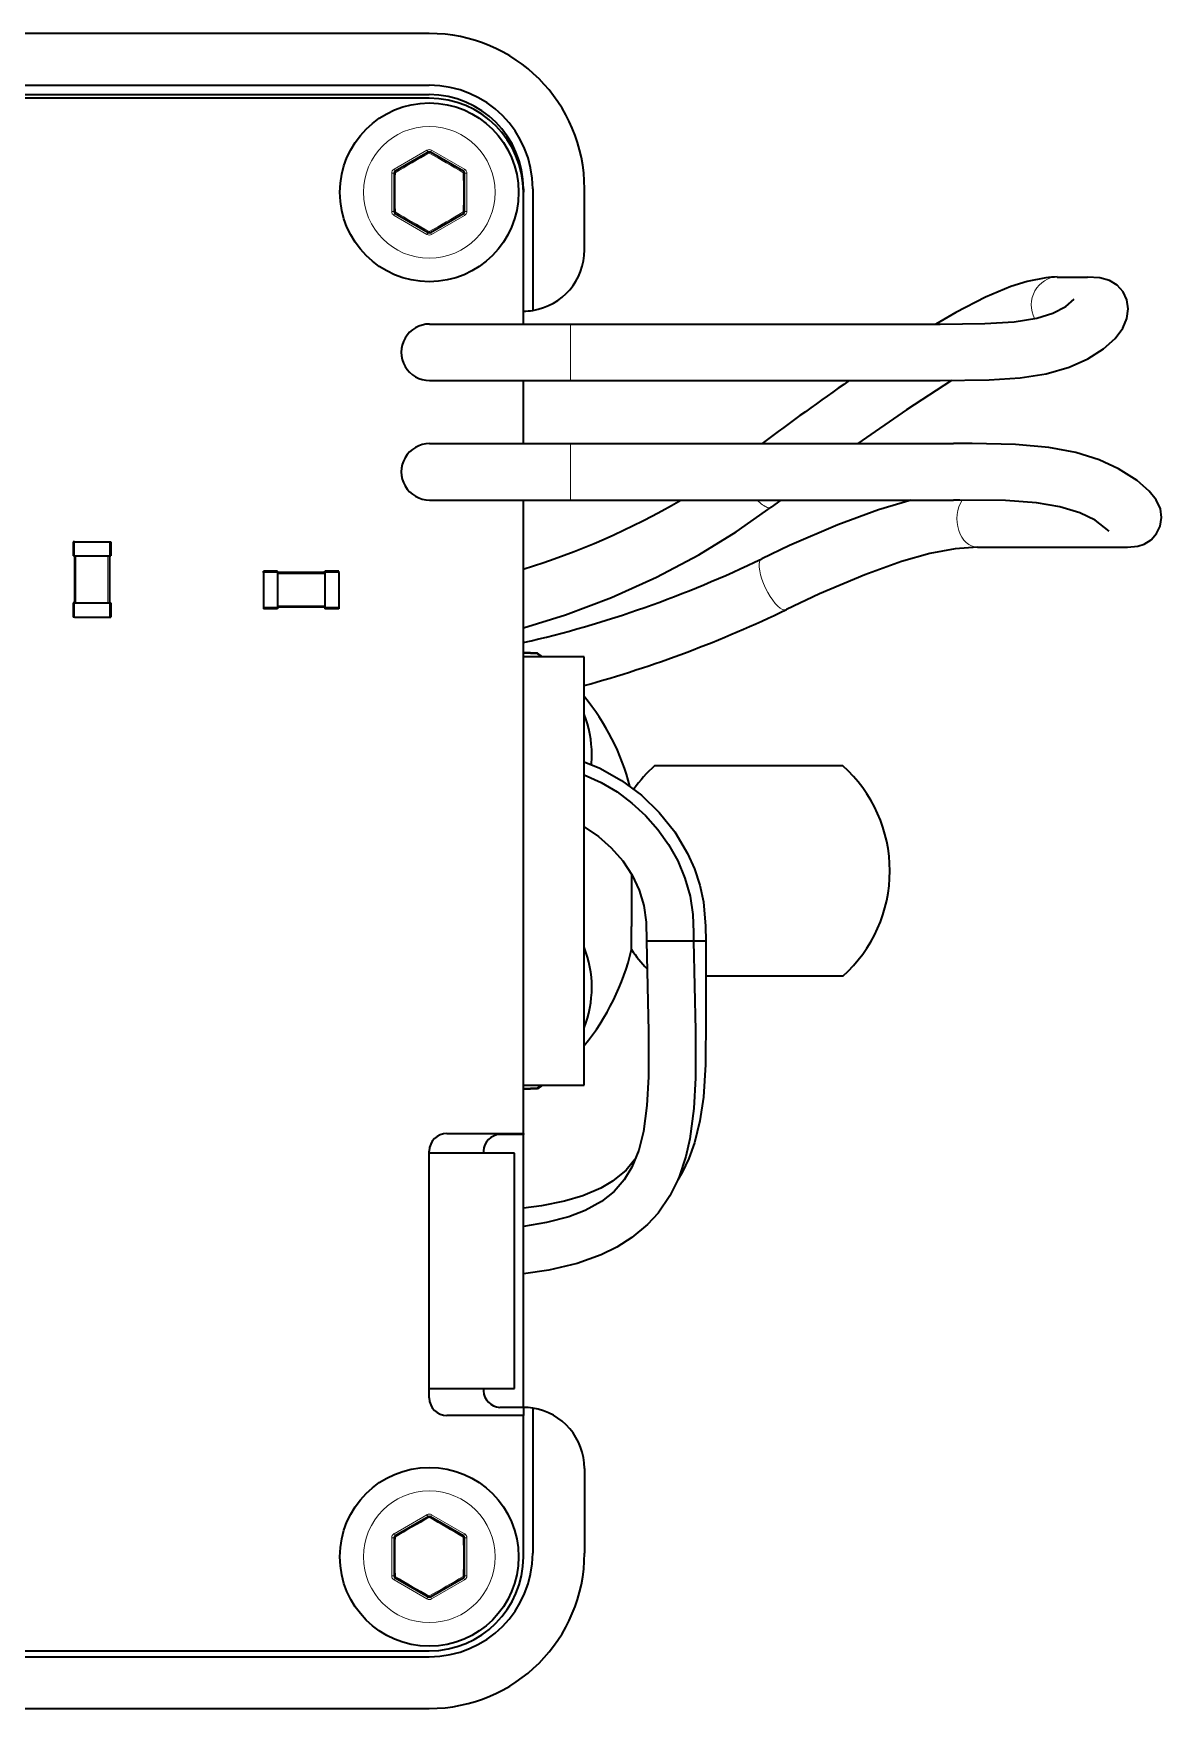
# Model space of a CAD drawing. Extents: x 370 to 946, y 143 to 764.
# Drawn here: x 763.86 to 787.84, y 402.13 to 437.73 of the extents above; entities that cross this region are included whole.
import ezdxf

# ---------------------------------------------------------------- set-up
doc = ezdxf.new("R2010")
doc.units = 0

msp = doc.modelspace()

# ---------------------------------------------------------------- linework, layer by layer
at = {"color": 7, "lineweight": 35}
for p, q in [((772.273, 437.732), (743.273, 437.732)), ((743.273, 436.632), (772.273, 436.632)), ((743.273, 436.432), (772.273, 436.432)), ((772.273, 436.356), (743.273, 436.356)), ((743.273, 403.356), (772.273, 403.356)), ((743.273, 403.232), (772.273, 403.232)), ((743.273, 402.132), (772.273, 402.132))]:
    msp.add_line(p, q, dxfattribs=at)
at = {"color": 7, "lineweight": 13, "ltscale": 0.020208}
for p, q in [((772.223, 435.251), (771.523, 434.847)), ((773.023, 434.847), (772.323, 435.251)), ((771.523, 433.866), (772.223, 433.462)), ((772.323, 433.462), (773.023, 433.866)), ((772.223, 406.251), (771.523, 405.847)), ((773.023, 405.847), (772.323, 406.251)), ((771.523, 404.866), (772.223, 404.462)), ((772.323, 404.462), (773.023, 404.866))]:
    msp.add_line(p, q, dxfattribs=at)
at = {"color": 7, "lineweight": 35, "ltscale": 0.020208}
for p, q in [((772.248, 435.208), (771.548, 434.804)), ((772.998, 434.804), (772.298, 435.208)), ((771.548, 433.909), (772.248, 433.505)), ((772.298, 433.505), (772.998, 433.909)), ((772.248, 406.208), (771.548, 405.804)), ((772.998, 405.804), (772.298, 406.208)), ((771.548, 404.909), (772.248, 404.505)), ((772.298, 404.505), (772.998, 404.909))]:
    msp.add_line(p, q, dxfattribs=at)
at = {"color": 7, "lineweight": 13, "ltscale": 0.00125}
for p, q in [((772.223, 435.251), (772.248, 435.208)), ((772.323, 435.251), (772.298, 435.208)), ((771.473, 434.761), (771.523, 434.761)), ((771.523, 434.847), (771.548, 434.804)), ((773.023, 434.847), (772.998, 434.804)), ((773.073, 434.761), (773.023, 434.761)), ((771.473, 433.952), (771.523, 433.952)), ((771.523, 433.866), (771.548, 433.909)), ((773.023, 433.866), (772.998, 433.909)), ((773.073, 433.952), (773.023, 433.952)), ((772.223, 433.462), (772.248, 433.505)), ((772.323, 433.462), (772.298, 433.505)), ((772.223, 406.251), (772.248, 406.208)), ((772.323, 406.251), (772.298, 406.208)), ((771.523, 405.847), (771.548, 405.804)), ((773.023, 405.847), (772.998, 405.804)), ((771.473, 405.761), (771.523, 405.761)), ((773.073, 405.761), (773.023, 405.761)), ((771.473, 404.952), (771.523, 404.952)), ((771.523, 404.866), (771.548, 404.909)), ((773.023, 404.866), (772.998, 404.909)), ((773.073, 404.952), (773.023, 404.952)), ((772.223, 404.462), (772.248, 404.505)), ((772.323, 404.462), (772.298, 404.505))]:
    msp.add_line(p, q, dxfattribs=at)
at = {"color": 7, "lineweight": 13, "ltscale": 0.020207}
for p, q in [((771.473, 434.761), (771.473, 433.952)), ((773.073, 433.952), (773.073, 434.761)), ((771.473, 405.761), (771.473, 404.952)), ((773.073, 404.952), (773.073, 405.761))]:
    msp.add_line(p, q, dxfattribs=at)
at = {"color": 7, "lineweight": 35, "ltscale": 0.020207}
for p, q in [((771.523, 434.761), (771.523, 433.952)), ((773.023, 433.952), (773.023, 434.761)), ((771.523, 405.761), (771.523, 404.952)), ((773.023, 404.952), (773.023, 405.761))]:
    msp.add_line(p, q, dxfattribs=at)
at = {"color": 7, "lineweight": 13, "ltscale": 0.000556235}
for p, q in [((772.995, 434.751), (772.994, 434.773)), ((771.551, 433.962), (771.551, 433.94)), ((772.995, 405.751), (772.994, 405.773)), ((771.551, 404.962), (771.551, 404.94))]:
    msp.add_line(p, q, dxfattribs=at)
at = {"color": 7, "lineweight": 35, "ltscale": 0.001771}
msp.add_line((774.273, 434.432), (774.273, 434.361), dxfattribs=at)
at = {"color": 7, "lineweight": 35, "ltscale": 0.07}
msp.add_line((774.273, 431.556), (774.273, 434.356), dxfattribs=at)
at = {"color": 7, "lineweight": 35, "ltscale": 0.064613}
msp.add_line((774.473, 434.432), (774.473, 431.847), dxfattribs=at)
at = {"color": 7, "lineweight": 35, "ltscale": 0.0325}
msp.add_line((775.573, 433.132), (775.573, 434.432), dxfattribs=at)
at = {"color": 7, "lineweight": 35, "ltscale": 0.016092}
msp.add_line((785.625, 432.556), (786.268, 432.556), dxfattribs=at)
at = {"color": 7, "lineweight": 35, "ltscale": 0.074834}
for p, q in [((772.279, 431.556), (775.273, 431.556)), ((772.279, 430.356), (775.273, 430.356)), ((772.279, 429.016), (775.273, 429.016)), ((772.279, 427.816), (775.273, 427.816))]:
    msp.add_line(p, q, dxfattribs=at)
at = {"color": 7, "lineweight": 35, "ltscale": 0.196593}
for p, q in [((775.273, 431.556), (783.136, 431.556)), ((775.273, 430.356), (783.136, 430.356))]:
    msp.add_line(p, q, dxfattribs=at)
at = {"color": 7, "lineweight": 13, "ltscale": 0.03}
for p, q in [((775.273, 431.556), (775.273, 430.356)), ((775.273, 429.016), (775.273, 427.816))]:
    msp.add_line(p, q, dxfattribs=at)
at = {"color": 7, "lineweight": 35, "ltscale": 0.0335}
msp.add_line((774.273, 429.016), (774.273, 430.356), dxfattribs=at)
at = {"color": 7, "lineweight": 35, "ltscale": 0.203659}
for p, q in [((775.273, 429.016), (783.419, 429.016)), ((775.273, 427.816), (783.419, 427.816))]:
    msp.add_line(p, q, dxfattribs=at)
at = {"color": 7, "lineweight": 35, "ltscale": 0.3365}
msp.add_line((774.273, 414.356), (774.273, 427.816), dxfattribs=at)
at = {"color": 7, "lineweight": 35, "ltscale": 0.006461}
msp.add_line((779.748, 427.816), (779.542, 427.661), dxfattribs=at)
at = {"color": 7, "lineweight": 35, "ltscale": 0.000750732}
for p, q in [((764.73, 426.928), (764.7, 426.928)), ((764.73, 426.628), (764.7, 426.628)), ((764.73, 425.628), (764.7, 425.628)), ((764.73, 425.328), (764.7, 425.328))]:
    msp.add_line(p, q, dxfattribs=at)
at = {"color": 7, "lineweight": 35, "ltscale": 0.0075}
for p, q in [((764.7, 426.928), (764.7, 426.628)), ((765.5, 426.928), (765.5, 426.628)), ((770.349, 426.306), (770.049, 426.306)), ((764.7, 425.628), (764.7, 425.328)), ((765.5, 425.628), (765.5, 425.328)), ((770.349, 425.506), (770.049, 425.506))]:
    msp.add_line(p, q, dxfattribs=at)
at = {"color": 7, "lineweight": 35, "ltscale": 0.0185}
for p, q in [((764.73, 426.928), (765.47, 426.928)), ((764.73, 426.628), (765.47, 426.628)), ((764.73, 425.628), (765.47, 425.628)), ((764.73, 425.328), (765.47, 425.328))]:
    msp.add_line(p, q, dxfattribs=at)
at = {"color": 7, "lineweight": 13, "ltscale": 0.0075}
for p, q in [((764.73, 426.928), (764.73, 426.628)), ((765.47, 426.928), (765.47, 426.628)), ((770.349, 426.276), (770.049, 426.276)), ((764.73, 425.628), (764.73, 425.328)), ((765.47, 425.628), (765.47, 425.328)), ((770.349, 425.536), (770.049, 425.536))]:
    msp.add_line(p, q, dxfattribs=at)
at = {"color": 7, "lineweight": 35, "ltscale": 0.000749207}
for p, q in [((765.47, 426.928), (765.5, 426.928)), ((765.47, 426.628), (765.5, 426.628)), ((765.47, 425.628), (765.5, 425.628)), ((765.47, 425.328), (765.5, 425.328))]:
    msp.add_line(p, q, dxfattribs=at)
at = {"color": 7, "lineweight": 35, "ltscale": 0.025}
for p, q in [((764.73, 426.628), (764.73, 425.628)), ((765.47, 426.628), (765.47, 425.628)), ((770.049, 426.276), (769.049, 426.276)), ((770.049, 425.536), (769.049, 425.536))]:
    msp.add_line(p, q, dxfattribs=at)
at = {"color": 7, "lineweight": 13, "ltscale": 0.025}
for p, q in [((764.76, 426.628), (764.76, 425.628)), ((765.44, 426.628), (765.44, 425.628)), ((770.049, 426.246), (769.049, 426.246)), ((770.049, 425.566), (769.049, 425.566))]:
    msp.add_line(p, q, dxfattribs=at)
at = {"color": 7, "lineweight": 35, "ltscale": 0.079733}
msp.add_line((783.927, 426.816), (787.117, 426.816), dxfattribs=at)
at = {"color": 7, "lineweight": 35, "ltscale": 0.007501}
for p, q in [((769.049, 426.306), (768.749, 426.306)), ((769.049, 425.506), (768.749, 425.506))]:
    msp.add_line(p, q, dxfattribs=at)
at = {"color": 7, "lineweight": 35, "ltscale": 0.000749969}
for p, q in [((768.749, 426.276), (768.749, 426.306)), ((769.049, 426.276), (769.049, 426.306)), ((770.049, 426.276), (770.049, 426.306)), ((770.349, 426.276), (770.349, 426.306)), ((768.749, 425.536), (768.749, 425.506)), ((769.049, 425.536), (769.049, 425.506)), ((770.049, 425.536), (770.049, 425.506)), ((770.349, 425.536), (770.349, 425.506))]:
    msp.add_line(p, q, dxfattribs=at)
at = {"color": 7, "lineweight": 13, "ltscale": 0.007501}
for p, q in [((769.049, 426.276), (768.749, 426.276)), ((769.049, 425.536), (768.749, 425.536))]:
    msp.add_line(p, q, dxfattribs=at)
at = {"color": 7, "lineweight": 35, "ltscale": 0.018501}
for p, q in [((768.749, 426.276), (768.749, 425.536)), ((769.049, 426.276), (769.049, 425.536)), ((770.049, 426.276), (770.049, 425.536)), ((770.349, 426.276), (770.349, 425.536))]:
    msp.add_line(p, q, dxfattribs=at)
at = {"color": 7, "lineweight": 35, "ltscale": 0.007509}
for p, q in [((774.573, 424.562), (774.273, 424.576)), ((774.573, 424.545), (774.273, 424.559)), ((774.573, 415.319), (774.273, 415.304)), ((774.573, 415.302), (774.273, 415.287))]:
    msp.add_line(p, q, dxfattribs=at)
at = {"color": 7, "lineweight": 35, "ltscale": 0.032338}
for p, q in [((775.566, 424.483), (774.273, 424.483)), ((774.273, 415.38), (775.566, 415.38))]:
    msp.add_line(p, q, dxfattribs=at)
at = {"color": 7, "lineweight": 35, "ltscale": 0.003351}
msp.add_line((774.681, 424.483), (774.573, 424.562), dxfattribs=at)
at = {"color": 7, "lineweight": 35, "ltscale": 0.000422668}
for p, q in [((774.573, 424.545), (774.573, 424.562)), ((774.573, 415.319), (774.573, 415.302))]:
    msp.add_line(p, q, dxfattribs=at)
at = {"color": 7, "lineweight": 35, "ltscale": 0.002512}
for p, q in [((774.573, 424.545), (774.652, 424.483)), ((774.573, 415.319), (774.652, 415.381))]:
    msp.add_line(p, q, dxfattribs=at)
at = {"color": 7, "lineweight": 35, "ltscale": 0.22758}
msp.add_line((775.566, 415.38), (775.566, 424.483), dxfattribs=at)
at = {"color": 7, "lineweight": 35, "ltscale": 0.006122}
msp.add_line((777.31, 422.168), (777.065, 422.168), dxfattribs=at)
at = {"color": 7, "lineweight": 35, "ltscale": 0.093878}
msp.add_line((781.065, 422.168), (777.31, 422.168), dxfattribs=at)
at = {"color": 7, "lineweight": 35, "ltscale": 0.022567}
msp.add_line((776.573, 419.867), (776.573, 418.965), dxfattribs=at)
at = {"color": 7, "lineweight": 35, "ltscale": 0.005345}
msp.add_line((776.573, 418.965), (776.573, 418.751), dxfattribs=at)
at = {"color": 7, "lineweight": 35, "ltscale": 0.012228}
msp.add_line((776.573, 418.262), (776.573, 418.751), dxfattribs=at)
at = {"color": 7, "lineweight": 35, "ltscale": 0.008492}
msp.add_line((777.234, 418.44), (776.894, 418.44), dxfattribs=at)
at = {"color": 7, "lineweight": 35, "ltscale": 0.016508}
msp.add_line((777.894, 418.44), (777.234, 418.44), dxfattribs=at)
at = {"color": 7, "lineweight": 35, "ltscale": 0.006412}
msp.add_line((778.151, 418.44), (777.894, 418.44), dxfattribs=at)
at = {"color": 7, "lineweight": 35, "ltscale": 0.07294}
msp.add_line((781.065, 417.696), (778.147, 417.696), dxfattribs=at)
at = {"color": 7, "lineweight": 35, "ltscale": 0.066809}
msp.add_line((780.82, 417.696), (778.148, 417.696), dxfattribs=at)
at = {"color": 7, "lineweight": 35, "ltscale": 0.003352}
msp.add_line((774.681, 415.38), (774.573, 415.302), dxfattribs=at)
at = {"color": 7, "lineweight": 35, "ltscale": 0.040601}
for p, q in [((772.649, 414.356), (774.273, 414.356)), ((774.273, 408.356), (772.649, 408.356))]:
    msp.add_line(p, q, dxfattribs=at)
at = {"color": 7, "lineweight": 35, "ltscale": 0.0125}
msp.add_line((774.273, 414.332), (773.773, 414.332), dxfattribs=at)
at = {"color": 7, "lineweight": 35, "ltscale": 0.000619507}
msp.add_line((774.273, 414.356), (774.273, 414.332), dxfattribs=at)
at = {"color": 7, "lineweight": 35, "ltscale": 0.145}
msp.add_line((774.273, 408.532), (774.273, 414.332), dxfattribs=at)
at = {"color": 7, "lineweight": 35, "ltscale": 0.1312}
msp.add_line((772.273, 408.732), (772.273, 413.98), dxfattribs=at)
at = {"color": 7, "lineweight": 35, "ltscale": 0.045337}
for p, q in [((774.086, 413.932), (772.273, 413.932)), ((772.273, 408.932), (774.086, 408.932))]:
    msp.add_line(p, q, dxfattribs=at)
at = {"color": 7, "lineweight": 35, "ltscale": 0.00125}
for p, q in [((773.423, 413.982), (773.423, 413.932)), ((773.423, 408.932), (773.423, 408.882))]:
    msp.add_line(p, q, dxfattribs=at)
at = {"color": 7, "lineweight": 35, "ltscale": 0.125}
msp.add_line((774.086, 408.932), (774.086, 413.932), dxfattribs=at)
at = {"color": 7, "lineweight": 35, "ltscale": 0.012503}
msp.add_line((774.273, 408.532), (773.773, 408.532), dxfattribs=at)
at = {"color": 7, "lineweight": 35, "ltscale": 0.004381}
msp.add_line((774.273, 408.532), (774.273, 408.356), dxfattribs=at)
at = {"color": 7, "lineweight": 35, "ltscale": 0.075}
msp.add_line((774.273, 405.356), (774.273, 408.356), dxfattribs=at)
at = {"color": 7, "lineweight": 35, "ltscale": 0.077113}
msp.add_line((774.473, 408.516), (774.473, 405.432), dxfattribs=at)
at = {"color": 7, "lineweight": 35, "ltscale": 0.045}
msp.add_line((775.573, 407.232), (775.573, 405.432), dxfattribs=at)
at = {"color": 7, "lineweight": 35}
for points in [[(785.382, 432.542), (784.988, 432.464), (784.638, 432.353), (784.097, 432.126), (783.472, 431.804), (783.041, 431.556)], [(783.136, 430.356), (784.176, 430.368), (784.84, 430.412), (785.389, 430.498), (785.877, 430.637), (786.276, 430.814), (786.612, 431.031), (786.854, 431.251), (787.017, 431.467), (787.106, 431.672), (787.135, 431.879), (787.105, 432.071), (787.024, 432.242), (786.899, 432.382), (786.738, 432.483), (786.533, 432.542), (786.268, 432.556)], [(783.136, 431.556), (784.082, 431.565), (784.712, 431.605), (785.189, 431.683), (785.533, 431.79), (785.805, 431.929), (785.987, 432.082)], [(783.376, 430.357), (782.42, 429.736), (781.384, 429.016)], [(787.117, 426.816), (787.34, 426.835), (787.472, 426.879), (787.62, 426.972), (787.737, 427.103), (787.814, 427.264), (787.842, 427.442), (787.817, 427.627), (787.731, 427.817), (787.583, 428.001), (787.324, 428.228), (786.93, 428.482), (786.516, 428.673), (786.018, 428.829), (785.444, 428.935), (784.739, 428.996), (783.813, 429.016), (783.419, 429.016)], [(774.273, 425.099), (775.169, 425.378), (776.148, 425.747), (777.101, 426.175), (778.007, 426.654), (778.795, 427.137), (779.542, 427.661)], [(782.519, 427.816), (781.824, 427.611), (780.96, 427.292), (779.933, 426.847), (779.342, 426.567)], [(786.731, 427.155), (786.429, 427.387), (786.102, 427.546), (785.682, 427.675), (785.184, 427.758), (784.526, 427.804), (783.552, 427.816), (783.419, 427.816)], [(783.927, 426.816), (783.455, 426.782), (782.918, 426.679), (782.316, 426.51), (781.535, 426.229), (780.572, 425.82), (779.866, 425.488)], [(775.566, 422.249), (775.897, 422.114), (776.362, 421.856), (776.784, 421.541), (777.162, 421.175), (777.492, 420.763), (777.766, 420.304), (777.912, 419.975), (778.024, 419.631), (778.1, 419.279), (778.147, 418.759), (778.151, 418.44)], [(775.566, 421.976), (775.927, 421.813), (776.266, 421.611), (776.581, 421.376), (776.87, 421.111), (777.131, 420.817), (777.361, 420.496), (777.556, 420.15), (777.71, 419.782), (777.817, 419.397), (777.875, 419.006), (777.894, 418.623), (777.894, 418.44)], [(775.566, 420.87), (775.868, 420.667), (776.143, 420.424), (776.385, 420.147), (776.586, 419.845), (776.738, 419.527), (776.837, 419.196), (776.885, 418.846), (776.894, 418.44)], [(777.894, 418.44), (777.93, 416.545), (777.931, 415.537), (777.897, 414.882), (777.814, 414.241), (777.729, 413.862), (777.576, 413.407), (777.389, 413.026), (777.138, 412.662), (776.913, 412.416), (776.583, 412.141), (776.262, 411.939), (775.924, 411.774), (775.416, 411.593), (774.815, 411.451), (774.273, 411.37)], [(776.894, 418.44), (776.931, 416.522), (776.931, 415.559), (776.899, 414.945), (776.826, 414.396), (776.726, 413.995), (776.583, 413.638), (776.42, 413.367), (776.202, 413.119), (775.936, 412.909), (775.587, 412.719), (775.237, 412.584), (774.767, 412.46), (774.273, 412.377)], [(778.151, 418.44), (778.155, 416.84), (778.147, 415.816), (778.1, 415.126), (778.026, 414.62), (777.911, 414.152), (777.791, 413.818), (777.649, 413.521), (777.56, 413.368)], [(776.67, 413.833), (776.457, 413.575), (776.169, 413.338), (775.919, 413.19), (775.536, 413.026), (775.15, 412.912), (774.66, 412.814), (774.273, 412.764)]]:
    msp.add_lwpolyline(points, dxfattribs=at)
for centre in [(772.273, 434.356), (772.273, 405.356)]:
    msp.add_circle(centre, 1.9, dxfattribs=at)
at = {"color": 7, "lineweight": 13}
for centre in [(772.273, 434.356), (772.273, 405.356)]:
    msp.add_circle(centre, 1.4, dxfattribs=at)
at = {"color": 7, "lineweight": 35}
for centre, radius, start, end in [((772.273, 434.432), 3.3, 0, 90), ((772.273, 434.432), 2.2, 0, 90), ((772.273, 434.432), 2, 0, 90), ((772.273, 434.356), 2, 0, 90), ((772.273, 435.165), 0.05, 60, 120), ((771.573, 434.761), 0.05, 120, 180), ((772.973, 434.761), 0.05, 0, 60), ((771.573, 433.952), 0.05, 180, 240), ((772.973, 433.952), 0.05, 300, 360), ((772.273, 433.548), 0.05, 240, 300), ((774.273, 433.132), 1.3, 278.8499, 360), ((785.63, 430.491), 2.066, 90.1446, 96.9007), ((774.273, 433.132), 1.3, 270, 278.8499), ((774.273, 433.132), 1.3, 270, 278.8499), ((772.278, 430.956), 0.6, 89.92, 270.08), ((823.322, 370.198), 73.438, 124.99742, 126.78151), ((772.278, 428.416), 0.6, 89.92, 270.08), ((769.815, 441.075), 15.385, 286.8406, 300.4783), ((768.877, 448.226), 24.054, 282.961, 295.7883), ((768.817, 448.383), 25.422, 285.3965, 295.7613), ((771.703, 420.467), 5, 14.6616, 39.4097), ((773.345, 422.401), 2.384, 0.1389, 21.3239), ((773.421, 422.406), 2.308, 354.6509, 0.0023), ((779.065, 419.932), 3, 131.8104, 144.5401), ((779.065, 419.932), 3, 0, 48.1897), ((779.065, 419.932), 3, 311.8103, 0), ((773.41, 417.455), 2.319, 0.0331, 21.6297), ((771.703, 419.396), 5, 320.5902, 346.8842), ((779.065, 419.932), 3, 213.8257, 223.9026), ((773.345, 417.463), 2.384, 338.6761, 359.8611), ((772.649, 413.98), 0.376, 90, 180), ((773.798, 413.957), 0.376, 93.8123, 176.1828), ((772.649, 408.732), 0.376, 180, 270), ((773.798, 408.907), 0.376, 183.8144, 266.1718), ((774.273, 407.232), 1.3, 81.1501, 90), ((774.273, 407.232), 1.3, 360, 81.1501), ((772.273, 406.165), 0.05, 60, 120), ((771.573, 405.761), 0.05, 120, 180), ((772.973, 405.761), 0.05, 0, 60), ((772.273, 405.432), 3.3, 270, 360), ((772.273, 405.432), 2.2, 270, 360), ((772.273, 405.356), 2, 270, 0), ((771.573, 404.952), 0.05, 180, 240), ((772.973, 404.952), 0.05, 300, 360), ((772.273, 404.548), 0.05, 240, 300)]:
    msp.add_arc(centre, radius, start, end, dxfattribs=at)
at = {"color": 7, "lineweight": 13}
for centre, radius, start, end in [((784.819, 412.625), 25.819, 119.0753, 120.9246), ((772.273, 435.165), 0.1, 60, 120), ((772.241, 435.176), 0.0333, 23.2811, 78.5588), ((759.726, 412.625), 25.818, 59.0753, 60.9246), ((771.573, 434.761), 0.1, 120, 180), ((771.578, 434.794), 0.0333, 161.4412, 216.7189), ((797.19, 434.357), 25.642, 179.071, 180.8833), ((772.967, 434.794), 0.0333, 323.281, 18.5588), ((747.411, 434.356), 25.587, 359.0689, 0.8851), ((772.973, 434.761), 0.1, 0, 60), ((771.573, 433.952), 0.1, 180, 240), ((771.578, 433.919), 0.0333, 143.2811, 198.5588), ((784.819, 456.088), 25.819, 239.0754, 240.9246), ((759.726, 456.088), 25.818, 299.0753, 300.9246), ((772.998, 433.974), 0.0333, 263.2811, 318.5588), ((772.973, 433.952), 0.1, 300, 360), ((772.273, 433.548), 0.1, 240, 300), ((772.304, 433.537), 0.0333, 203.281, 258.5588), ((772.279, 430.956), 0.6, 89.9538, 270.0462), ((772.279, 428.416), 0.6, 89.9538, 270.0462), ((779.5, 427.739), 0.0888, 242.39, 297.8944), ((779.831, 425.578), 0.0969, 241.2996, 290.811), ((772.273, 406.165), 0.1, 60, 120), ((772.241, 406.176), 0.0333, 23.2811, 78.5588), ((771.573, 405.761), 0.1, 120, 180), ((784.819, 383.625), 25.819, 119.0753, 120.9246), ((759.726, 383.625), 25.818, 59.0753, 60.9246), ((772.973, 405.761), 0.1, 0, 60), ((771.578, 405.794), 0.0333, 161.4412, 216.7189), ((797.19, 405.357), 25.642, 179.071, 180.8833), ((772.967, 405.794), 0.0333, 323.281, 18.5588), ((747.411, 405.356), 25.587, 359.0689, 0.8851), ((771.573, 404.952), 0.1, 180, 240), ((771.578, 404.919), 0.0333, 143.2811, 198.5588), ((784.819, 427.088), 25.819, 239.0754, 240.9246), ((759.726, 427.088), 25.818, 299.0753, 300.9246), ((772.998, 404.974), 0.0333, 263.2811, 318.5588), ((772.973, 404.952), 0.1, 300, 360), ((772.273, 404.548), 0.1, 240, 300), ((772.304, 404.537), 0.0333, 203.281, 258.5588)]:
    msp.add_arc(centre, radius, start, end, dxfattribs=at)
for centre, major_axis, ratio, start_param, end_param in [((772.273, 435.165), (0.025, 0.0433), 0.27735, 6.283185, 7.406149), ((772.973, 434.761), (0.05, 0), 0.27735, 6.283185, 7.406149), ((771.573, 433.952), (-0.05, 0), 0.27735, 6.283185, 7.406149), ((772.973, 433.952), (0.025, -0.0433), 0.27735, 0, 1.122964), ((772.273, 433.548), (-0.025, -0.0433), 0.27735, 6.283185, 7.406149), ((785.625, 431.956), (0, -0.6), 0.919189, 3.141629, 5.206819), ((779.181, 428.14), (0.361, -0.479), 0.283479, 5.224461, 5.878036), ((783.927, 427.416), (0, -0.6), 0.723068, 3.98279, 6.28317), ((779.604, 426.027), (0.262, -0.54), 0.329668, 3.141589, 5.917217), ((772.273, 406.165), (0.025, 0.0433), 0.27735, 6.283185, 7.406149), ((772.973, 405.761), (0.05, 0), 0.27735, 6.283185, 7.406149), ((771.573, 404.952), (-0.05, 0), 0.27735, 6.283185, 7.406149), ((772.973, 404.952), (0.025, -0.0433), 0.27735, 0, 1.122964), ((772.273, 404.548), (-0.025, -0.0433), 0.27735, 6.283185, 7.406149)]:
    msp.add_ellipse(centre, major_axis=major_axis, ratio=ratio, start_param=start_param, end_param=end_param, dxfattribs=at)

doc.saveas('drawing.dxf')
